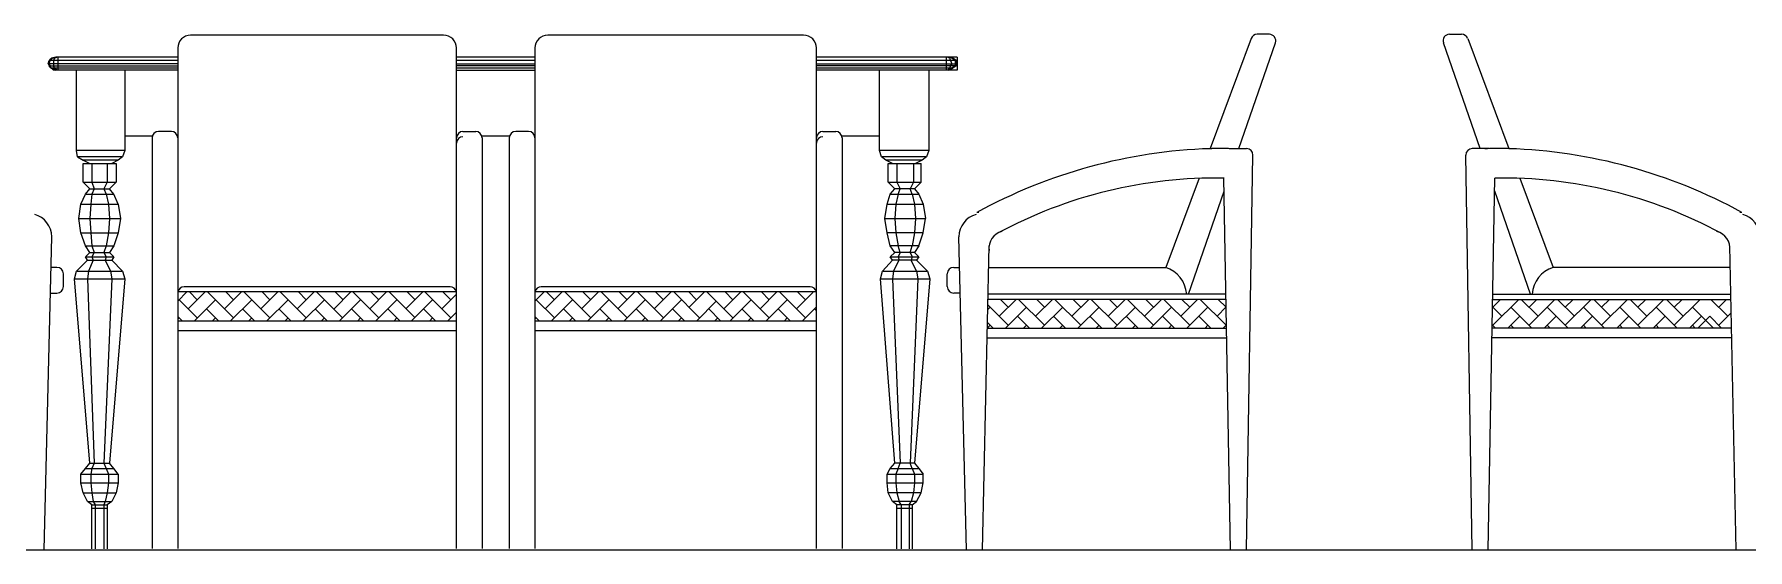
# Model space of a CAD drawing. Header units: millimetres. Extents: x 32599 to 52494, y 61995 to 71568.
# Drawn here: x 42354 to 45023, y 64069 to 64873 of the extents above; entities that cross this region are included whole.
import ezdxf

# ---------------------------------------------------------------- set-up
doc = ezdxf.new("R2010")
doc.units = ezdxf.units.MM
doc.layers.add('dwgmodels.com', color=4, linetype='Continuous')

msp = doc.modelspace()

# ---------------------------------------------------------------- linework, layer by layer
at = {"color": 18, "true_color": 0x000000}
for p, q in [((42577.2, 64852.9), (42577.2, 64071.1)), ((42991.5, 64871.1), (42597.2, 64871.1)), ((43011.5, 64071.1), (43011.5, 64852.9)), ((43133.7, 64852.9), (43133.7, 64071.1)), ((43552.4, 64871.1), (43153.7, 64871.1)), ((43572.4, 64071.1), (43572.4, 64852.9)), ((44249.7, 64866), (44185.7, 64694.3)), ((44230.4, 64694.3), (44287.5, 64859.3)), ((44278.1, 64872.5), (44259.1, 64872.5)), ((44606.4, 64694.3), (44549.3, 64859.3)), ((44558.7, 64872.5), (44577.7, 64872.5)), ((44587.1, 64866), (44651.1, 64694.3)), ((42375, 64826.7), (42376.7, 64831.8)), ((42577.2, 64826.7), (42375, 64826.7)), ((42375, 64826.7), (42376.7, 64823.2)), ((42376.7, 64831.8), (42380.2, 64835.2)), ((42378.5, 64833.5), (42376.7, 64831.8)), ((42376.7, 64826.7), (42378.5, 64831.8)), ((42577.2, 64831.8), (42376.7, 64831.8)), ((42376.7, 64826.7), (42378.5, 64823.2)), ((42378.5, 64833.5), (42380.2, 64835.2)), ((42381.9, 64835.2), (42378.5, 64831.8)), ((42387, 64836.9), (42380.2, 64835.2)), ((42387, 64836.9), (42381.9, 64835.2)), ((42383.6, 64835.2), (42387, 64836.9)), ((42385.3, 64835.2), (42383.6, 64831.8)), ((42383.6, 64831.8), (42383.6, 64823.2)), ((42385.3, 64835.2), (42388.7, 64836.9)), ((42577.2, 64836.9), (42387, 64836.9)), ((42390.4, 64836.9), (42390.4, 64816.4)), ((43133.7, 64836.9), (43011.5, 64836.9)), ((43133.7, 64831.8), (43011.5, 64831.8)), ((43011.5, 64826.7), (43133.7, 64826.7)), ((43791.8, 64836.9), (43572.4, 64836.9)), ((43790.1, 64831.8), (43572.4, 64831.8)), ((43572.4, 64826.7), (43791.8, 64826.7)), ((43774.7, 64836.9), (43774.7, 64816.4)), ((43779.8, 64835.2), (43776.4, 64836.9)), ((43783.2, 64835.2), (43778.1, 64836.9)), ((43785, 64835.2), (43778.1, 64836.9)), ((43779.8, 64835.2), (43781.5, 64831.8)), ((43781.5, 64831.8), (43783.2, 64826.7)), ((43783.2, 64826.7), (43781.5, 64823.2)), ((43788.4, 64831.8), (43783.2, 64835.2)), ((43790.1, 64831.8), (43785, 64835.2)), ((43788.4, 64831.8), (43788.4, 64823.2)), ((43791.8, 64826.7), (43790.1, 64831.8)), ((43790.1, 64823.2), (43791.8, 64826.7)), ((43791.8, 64836.9), (43791.8, 64816.4)), ((42376.7, 64823.2), (42380.2, 64819.8)), ((42378.5, 64821.5), (42376.7, 64823.2)), ((42376.7, 64823.2), (42577.2, 64823.2)), ((42378.5, 64821.5), (42380.2, 64819.8)), ((42380.2, 64819.8), (42387, 64816.4)), ((42577.2, 64819.8), (42380.2, 64819.8)), ((42383.6, 64816.4), (42380.2, 64819.8)), ((42387, 64816.4), (42381.9, 64819.8)), ((42385.3, 64819.8), (42383.6, 64823.2)), ((42577.2, 64816.4), (42383.6, 64816.4)), ((42388.7, 64816.4), (42385.3, 64819.8)), ((42419.5, 64691.6), (42419.5, 64816.4)), ((42494.7, 64816.4), (42494.7, 64691.6)), ((43133.7, 64823.2), (43011.5, 64823.2)), ((43133.7, 64819.8), (43011.5, 64819.8)), ((43011.5, 64816.4), (43133.7, 64816.4)), ((43790.1, 64823.2), (43572.4, 64823.2)), ((43785, 64819.8), (43572.4, 64819.8)), ((43791.8, 64816.4), (43572.4, 64816.4)), ((43670.4, 64691.6), (43670.4, 64816.4)), ((43747.3, 64816.4), (43747.3, 64691.6)), ((43776.4, 64816.4), (43779.8, 64819.8)), ((43783.2, 64819.8), (43778.1, 64816.4)), ((43778.1, 64816.4), (43785, 64819.8)), ((43781.5, 64823.2), (43779.8, 64819.8)), ((43788.4, 64823.2), (43783.2, 64819.8)), ((43790.1, 64823.2), (43785, 64819.8)), ((42567.2, 64721.1), (42547.2, 64721.1)), ((43021.5, 64721.1), (43041.5, 64721.1)), ((43123.7, 64721.1), (43103.7, 64721.1)), ((43582.4, 64721.1), (43602.4, 64721.1)), ((42537.6, 64713.8), (42494.7, 64713.8)), ((42537.2, 64711.1), (42537.2, 64071.1)), ((43094.1, 64713.8), (43051.1, 64713.8)), ((43051.5, 64711.1), (43051.5, 64071.1)), ((43093.7, 64711.1), (43093.7, 64071.1)), ((43670.4, 64713.8), (43612, 64713.8)), ((43612.4, 64711.1), (43612.4, 64071.1)), ((44185.7, 64694.3), (44188.4, 64694.3)), ((44215.5, 64694.3), (44242.6, 64694.3)), ((44621.3, 64694.3), (44594.2, 64694.3)), ((44651.1, 64694.3), (44648.4, 64694.3)), ((42421.2, 64681.3), (42419.5, 64691.6)), ((42494.7, 64691.6), (42419.5, 64691.6)), ((42421.2, 64681.3), (42429.7, 64676.2)), ((42491.3, 64681.3), (42421.2, 64681.3)), ((42429.7, 64676.2), (42440, 64671.1)), ((42484.5, 64676.2), (42429.7, 64676.2)), ((42429.7, 64642), (42429.7, 64671.1)), ((42429.7, 64671.1), (42481, 64671.1)), ((42443.4, 64671.1), (42443.4, 64642)), ((42467.4, 64671.1), (42467.4, 64642)), ((42484.5, 64676.2), (42474.2, 64671.1)), ((42481, 64671.1), (42481, 64642)), ((42491.3, 64681.3), (42484.5, 64676.2)), ((42494.7, 64691.6), (42491.3, 64681.3)), ((43673.8, 64681.3), (43670.4, 64691.6)), ((43747.3, 64691.6), (43670.4, 64691.6)), ((43680.7, 64676.2), (43673.8, 64681.3)), ((43743.9, 64681.3), (43673.8, 64681.3)), ((43690.9, 64671.1), (43680.7, 64676.2)), ((43737.1, 64676.2), (43680.7, 64676.2)), ((43684.1, 64642), (43684.1, 64671.1)), ((43684.1, 64671.1), (43735.4, 64671.1)), ((43697.8, 64671.1), (43697.8, 64642)), ((43723.4, 64671.1), (43723.4, 64642)), ((43737.1, 64676.2), (43726.8, 64671.1)), ((43735.4, 64642), (43735.4, 64671.1)), ((43743.9, 64681.3), (43737.1, 64676.2)), ((43747.3, 64691.6), (43743.9, 64681.3)), ((44242.6, 64069.3), (44252.6, 64684.3)), ((44594.2, 64069.3), (44584.2, 64684.3)), ((42429.7, 64642), (42481, 64642)), ((42440, 64631.7), (42429.7, 64642)), ((42443.4, 64642), (42446.8, 64631.7)), ((42467.4, 64642), (42462.2, 64631.7)), ((42481, 64642), (42470.8, 64631.7)), ((43694.3, 64631.7), (43684.1, 64642)), ((43684.1, 64642), (43735.4, 64642)), ((43697.8, 64642), (43702.9, 64631.7)), ((43723.4, 64642), (43718.3, 64631.7)), ((43735.4, 64642), (43725.1, 64631.7)), ((44168.5, 64648.3), (44116.6, 64509.3)), ((44217.6, 64069.3), (44207.4, 64648.4)), ((44619.2, 64069.3), (44629.4, 64648.4)), ((44668.3, 64648.3), (44720.2, 64509.3)), ((42426.3, 64607.8), (42433.2, 64623.2)), ((42433.2, 64623.2), (42440, 64631.7)), ((42433.2, 64623.2), (42477.6, 64623.2)), ((42440, 64631.7), (42470.8, 64631.7)), ((42443.4, 64623.2), (42441.7, 64607.8)), ((42446.8, 64631.7), (42443.4, 64623.2)), ((42462.2, 64631.7), (42465.7, 64623.2)), ((42465.7, 64623.2), (42469.1, 64607.8)), ((42477.6, 64623.2), (42470.8, 64631.7)), ((42484.5, 64607.8), (42477.6, 64623.2)), ((43682.4, 64607.8), (43687.5, 64623.2)), ((43687.5, 64623.2), (43694.3, 64631.7)), ((43687.5, 64623.2), (43731.9, 64623.2)), ((43725.1, 64631.7), (43694.3, 64631.7)), ((43699.5, 64623.2), (43696, 64607.8)), ((43699.5, 64623.2), (43702.9, 64631.7)), ((43721.7, 64623.2), (43718.3, 64631.7)), ((43721.7, 64623.2), (43725.1, 64607.8)), ((43725.1, 64631.7), (43731.9, 64623.2)), ((43731.9, 64623.2), (43738.8, 64607.8)), ((44152, 64467.7), (44207.6, 64628.2)), ((44684.8, 64467.7), (44629.2, 64628.2)), ((42422.9, 64585.6), (42426.3, 64607.8)), ((42422.9, 64585.6), (42487.9, 64585.6)), ((42426.3, 64563.3), (42422.9, 64585.6)), ((42426.3, 64607.8), (42484.5, 64607.8)), ((42441.7, 64607.8), (42440, 64585.6)), ((42440, 64585.6), (42441.7, 64563.3)), ((42469.1, 64607.8), (42470.8, 64585.6)), ((42470.8, 64585.6), (42469.1, 64563.3)), ((42484.5, 64607.8), (42487.9, 64585.6)), ((42487.9, 64585.6), (42484.5, 64563.3)), ((43678.9, 64585.6), (43682.4, 64607.8)), ((43678.9, 64585.6), (43742.2, 64585.6)), ((43682.4, 64563.3), (43678.9, 64585.6)), ((43682.4, 64607.8), (43738.8, 64607.8)), ((43696, 64607.8), (43694.3, 64585.6)), ((43694.3, 64585.6), (43696, 64563.3)), ((43725.1, 64607.8), (43726.8, 64585.6)), ((43726.8, 64585.6), (43725.1, 64563.3)), ((43738.8, 64607.8), (43742.2, 64585.6)), ((43738.8, 64563.3), (43742.2, 64585.6)), ((42433.2, 64542.8), (42426.3, 64563.3)), ((42426.3, 64563.3), (42484.5, 64563.3)), ((42441.7, 64563.3), (42443.4, 64542.8)), ((42469.1, 64563.3), (42465.7, 64542.8)), ((42484.5, 64563.3), (42477.6, 64542.8)), ((43687.5, 64542.8), (43682.4, 64563.3)), ((43738.8, 64563.3), (43682.4, 64563.3)), ((43696, 64563.3), (43699.5, 64542.8)), ((43725.1, 64563.3), (43721.7, 64542.8)), ((43731.9, 64542.8), (43738.8, 64563.3)), ((42368.9, 64069.3), (42381.1, 64557)), ((42433.2, 64542.8), (42477.6, 64542.8)), ((42440, 64532.6), (42433.2, 64542.8)), ((42433.2, 64525.7), (42440, 64532.6)), ((42440, 64532.6), (42470.8, 64532.6)), ((42443.4, 64542.8), (42446.8, 64532.6)), ((42446.8, 64532.6), (42443.4, 64525.7)), ((42465.7, 64542.8), (42462.2, 64532.6)), ((42462.2, 64532.6), (42465.7, 64525.7)), ((42477.6, 64542.8), (42470.8, 64532.6)), ((42470.8, 64532.6), (42477.6, 64525.7)), ((43694.3, 64532.6), (43687.5, 64542.8)), ((43731.9, 64542.8), (43687.5, 64542.8)), ((43687.5, 64525.7), (43694.3, 64532.6)), ((43725.1, 64532.6), (43694.3, 64532.6)), ((43702.9, 64532.6), (43699.5, 64542.8)), ((43702.9, 64532.6), (43699.5, 64525.7)), ((43718.3, 64532.6), (43721.7, 64542.8)), ((43718.3, 64532.6), (43721.7, 64525.7)), ((43731.9, 64542.8), (43725.1, 64532.6)), ((43725.1, 64532.6), (43731.9, 64525.7)), ((43806.3, 64069.3), (43794.2, 64557)), ((43831.3, 64069.3), (43841.3, 64543.1)), ((45005.5, 64069.3), (44995.5, 64543.1)), ((42389, 64509.3), (42379.9, 64509.3)), ((42419.5, 64503.5), (42436.6, 64520.6)), ((42436.6, 64520.6), (42433.2, 64525.7)), ((42433.2, 64525.7), (42477.6, 64525.7)), ((42436.6, 64520.6), (42474.2, 64520.6)), ((42445.1, 64520.6), (42438.3, 64503.5)), ((42443.4, 64525.7), (42445.1, 64520.6)), ((42465.7, 64525.7), (42463.9, 64520.6)), ((42463.9, 64520.6), (42472.5, 64503.5)), ((42477.6, 64525.7), (42474.2, 64520.6)), ((42491.3, 64503.5), (42474.2, 64520.6)), ((43675.5, 64503.5), (43690.9, 64520.6)), ((43690.9, 64520.6), (43687.5, 64525.7)), ((43687.5, 64525.7), (43731.9, 64525.7)), ((43728.5, 64520.6), (43690.9, 64520.6)), ((43692.6, 64503.5), (43701.2, 64520.6)), ((43699.5, 64525.7), (43701.2, 64520.6)), ((43721.7, 64525.7), (43720, 64520.6)), ((43728.5, 64503.5), (43720, 64520.6)), ((43731.9, 64525.7), (43728.5, 64520.6)), ((43728.5, 64520.6), (43745.6, 64503.5)), ((43786.3, 64509.3), (43795.4, 64509.3)), ((43840.6, 64509.3), (44116.6, 64509.3)), ((44996.2, 64509.3), (44720.2, 64509.3)), ((42398.9, 64479.3), (42398.9, 64499.3)), ((42416.1, 64491.5), (42419.5, 64503.5)), ((42416.1, 64491.5), (42494.7, 64491.5)), ((42440, 64204.3), (42416.1, 64491.5)), ((42419.5, 64503.5), (42491.3, 64503.5)), ((42438.3, 64503.5), (42436.6, 64491.5)), ((42436.6, 64491.5), (42446.8, 64204.3)), ((42474.2, 64491.5), (42462.2, 64204.3)), ((42494.7, 64491.5), (42470.8, 64204.3)), ((42472.5, 64503.5), (42474.2, 64491.5)), ((42491.3, 64503.5), (42494.7, 64491.5)), ((43001.5, 64479.2), (42587.2, 64479.2)), ((43562.4, 64479.2), (43143.7, 64479.2)), ((43672.1, 64491.5), (43675.5, 64503.5)), ((43672.1, 64491.5), (43749, 64491.5)), ((43694.3, 64204.3), (43672.1, 64491.5)), ((43675.5, 64503.5), (43745.6, 64503.5)), ((43692.6, 64503.5), (43690.9, 64491.5)), ((43690.9, 64491.5), (43702.9, 64204.3)), ((43730.2, 64491.5), (43718.3, 64204.3)), ((43749, 64491.5), (43725.1, 64204.3)), ((43728.5, 64503.5), (43730.2, 64491.5)), ((43745.6, 64503.5), (43749, 64491.5)), ((43776.3, 64479.3), (43776.3, 64499.3)), ((42378.9, 64469.3), (42388.9, 64469.3)), ((43011.5, 64471.1), (42577.2, 64471.1)), ((42577.2, 64456.8), (42591.5, 64471.1)), ((42607.6, 64430.6), (42579.3, 64458.9)), ((42593.4, 64444.7), (42619.8, 64471.1)), ((42607.6, 64458.9), (42595.4, 64471.1)), ((42603, 64426.1), (42635.9, 64458.9)), ((42664.1, 64430.6), (42623.7, 64471.1)), ((42650, 64444.7), (42676.3, 64471.1)), ((42664.1, 64458.9), (42651.9, 64471.1)), ((42659.6, 64426.1), (42692.4, 64458.9)), ((42720.7, 64430.6), (42680.2, 64471.1)), ((42706.6, 64444.7), (42732.9, 64471.1)), ((42720.7, 64458.9), (42708.5, 64471.1)), ((42716.2, 64426.1), (42749, 64458.9)), ((42777.3, 64430.6), (42736.8, 64471.1)), ((42763.1, 64444.7), (42789.5, 64471.1)), ((42777.3, 64458.9), (42765.1, 64471.1)), ((42772.8, 64426.1), (42805.6, 64458.9)), ((42833.8, 64430.6), (42793.4, 64471.1)), ((42820.7, 64444.7), (42847, 64471.1)), ((42834.8, 64458.9), (42822.6, 64471.1)), ((42829.3, 64426.1), (42862.1, 64458.9)), ((42890.4, 64430.6), (42849.9, 64471.1)), ((42876.3, 64444.7), (42902.6, 64471.1)), ((42890.4, 64458.9), (42878.2, 64471.1)), ((42885.9, 64426.1), (42918.7, 64458.9)), ((42947, 64430.6), (42906.5, 64471.1)), ((42932.8, 64444.7), (42959.2, 64471.1)), ((42947, 64458.9), (42934.8, 64471.1)), ((42941.5, 64426.1), (42974.3, 64458.9)), ((43002.6, 64430.6), (42962.1, 64471.1)), ((42988.4, 64444.7), (43011.5, 64467.8)), ((43002.6, 64458.9), (42990.4, 64471.1)), ((43572.4, 64471.1), (43133.7, 64471.1)), ((43133.7, 64456.8), (43148, 64471.1)), ((43164.1, 64430.6), (43135.8, 64458.9)), ((43149.9, 64444.7), (43176.2, 64471.1)), ((43164.1, 64458.9), (43151.9, 64471.1)), ((43159.5, 64426.1), (43192.3, 64458.9)), ((43220.6, 64430.6), (43180.1, 64471.1)), ((43206.5, 64444.7), (43232.8, 64471.1)), ((43220.6, 64458.9), (43208.4, 64471.1)), ((43216.1, 64426.1), (43248.9, 64458.9)), ((43277.2, 64430.6), (43236.7, 64471.1)), ((43263, 64444.7), (43289.4, 64471.1)), ((43277.2, 64458.9), (43265, 64471.1)), ((43272.7, 64426.1), (43305.5, 64458.9)), ((43333.8, 64430.6), (43293.3, 64471.1)), ((43319.6, 64444.7), (43346, 64471.1)), ((43333.8, 64458.9), (43321.6, 64471.1)), ((43329.2, 64426.1), (43362, 64458.9)), ((43390.3, 64430.6), (43349.9, 64471.1)), ((43385.6, 64458.9), (43373.4, 64471.1)), ((43373.8, 64447.1), (43397.8, 64471.1)), ((43385.8, 64426.1), (43416.3, 64456.5)), ((43442.2, 64430.6), (43401.7, 64471.1)), ((43428, 64444.7), (43454.4, 64471.1)), ((43442.2, 64458.9), (43430, 64471.1)), ((43437.7, 64426.1), (43470.5, 64458.9)), ((43498.7, 64430.6), (43458.3, 64471.1)), ((43484.6, 64444.7), (43510.9, 64471.1)), ((43498.7, 64458.9), (43486.6, 64471.1)), ((43494.2, 64426.1), (43527, 64458.9)), ((43555.3, 64430.6), (43514.8, 64471.1)), ((43541.2, 64444.7), (43566.6, 64470.1)), ((43555.3, 64458.9), (43543.1, 64471.1)), ((43566.6, 64470.1), (43567.5, 64471.1)), ((43572.4, 64470.1), (43571.4, 64471.1)), ((43796.3, 64469.3), (43786.3, 64469.3)), ((44210.7, 64459.5), (43839.6, 64459.5)), ((44210.6, 64467.7), (43839.7, 64467.7)), ((43857.1, 64433.2), (43883.5, 64459.5)), ((43871.3, 64447.3), (43859.1, 64459.5)), ((43927.9, 64419.1), (43887.4, 64459.5)), ((43913.7, 64433.2), (43940.1, 64459.5)), ((43927.9, 64447.3), (43915.7, 64459.5)), ((43984.4, 64419.1), (43944, 64459.5)), ((43970.3, 64433.2), (43996.6, 64459.5)), ((43984.4, 64447.3), (43972.2, 64459.5)), ((44041, 64419.1), (44000.5, 64459.5)), ((44026.9, 64433.2), (44053.2, 64459.5)), ((44041, 64447.3), (44028.8, 64459.5)), ((44097.6, 64419.1), (44057.1, 64459.5)), ((44083.4, 64433.2), (44109.8, 64459.5)), ((44097.6, 64447.3), (44085.4, 64459.5)), ((44154.1, 64419.1), (44113.7, 64459.5)), ((44140, 64433.2), (44166.3, 64459.5)), ((44154.1, 64447.3), (44141.9, 64459.5)), ((44210.7, 64419.1), (44170.2, 64459.5)), ((44210.7, 64447.3), (44198.5, 64459.5)), ((44626.1, 64459.5), (44997.2, 64459.5)), ((44626.1, 64447.3), (44638.3, 64459.5)), ((44626.1, 64419.1), (44666.6, 64459.5)), ((44626.2, 64467.7), (44997.1, 64467.7)), ((44696.8, 64433.2), (44670.5, 64459.5)), ((44682.7, 64447.3), (44694.9, 64459.5)), ((44682.7, 64419.1), (44723.1, 64459.5)), ((44753.4, 64433.2), (44727, 64459.5)), ((44739.2, 64447.3), (44751.4, 64459.5)), ((44739.2, 64419.1), (44779.7, 64459.5)), ((44809.9, 64433.2), (44783.6, 64459.5)), ((44795.8, 64419.1), (44836.3, 64459.5)), ((44795.8, 64447.3), (44808, 64459.5)), ((44866.5, 64433.2), (44840.2, 64459.5)), ((44852.4, 64447.3), (44864.6, 64459.5)), ((44852.4, 64419.1), (44892.8, 64459.5)), ((44923.1, 64433.2), (44896.7, 64459.5)), ((44908.9, 64447.3), (44921.1, 64459.5)), ((44908.9, 64419.1), (44949.4, 64459.5)), ((44992.4, 64433.2), (44966.1, 64459.5)), ((44978.3, 64447.3), (44990.5, 64459.5)), ((42583.8, 64426.1), (42577.2, 64432.7)), ((42577.2, 64428.5), (42579.3, 64430.6)), ((42577.2, 64426.1), (43011.5, 64426.1)), ((42640.4, 64426.1), (42621.7, 64444.7)), ((42631.3, 64426.1), (42635.9, 64430.6)), ((42696.9, 64426.1), (42678.3, 64444.7)), ((42687.9, 64426.1), (42692.4, 64430.6)), ((42753.5, 64426.1), (42734.8, 64444.7)), ((42744.5, 64426.1), (42749, 64430.6)), ((42810.1, 64426.1), (42791.4, 64444.7)), ((42801, 64426.1), (42805.6, 64430.6)), ((42866.7, 64426.1), (42848, 64444.7)), ((42857.6, 64426.1), (42862.1, 64430.6)), ((42923.2, 64426.1), (42904.6, 64444.7)), ((42914.2, 64426.1), (42918.7, 64430.6)), ((42978.8, 64426.1), (42960.1, 64444.7)), ((42969.8, 64426.1), (42974.3, 64430.6)), ((42998, 64426.1), (43011.5, 64439.5)), ((43140.3, 64426.1), (43133.7, 64432.7)), ((43133.7, 64428.5), (43135.8, 64430.6)), ((43133.7, 64426.1), (43572.4, 64426.1)), ((43196.9, 64426.1), (43178.2, 64444.7)), ((43187.8, 64426.1), (43192.3, 64430.6)), ((43253.4, 64426.1), (43234.8, 64444.7)), ((43244.4, 64426.1), (43248.9, 64430.6)), ((43310, 64426.1), (43291.3, 64444.7)), ((43301, 64426.1), (43305.5, 64430.6)), ((43366.6, 64426.1), (43347.9, 64444.7)), ((43357.5, 64426.1), (43362, 64430.6)), ((43423.1, 64426.1), (43404.5, 64444.7)), ((43414.1, 64426.1), (43418.6, 64430.6)), ((43475, 64426.1), (43456.3, 64444.7)), ((43465.9, 64426.1), (43470.5, 64430.6)), ((43531.6, 64426.1), (43512.9, 64444.7)), ((43522.5, 64426.1), (43527, 64430.6)), ((43550.8, 64426.1), (43572.4, 64447.6)), ((43572.4, 64441.8), (43569.5, 64444.7)), ((43839.2, 64443.6), (43843, 64447.3)), ((43871.3, 64419.1), (43839.4, 64451)), ((43866.8, 64414.5), (43899.6, 64447.3)), ((43904.1, 64414.5), (43885.4, 64433.2)), ((43923.3, 64414.5), (43956.1, 64447.3)), ((43960.7, 64414.5), (43942, 64433.2)), ((43979.9, 64414.5), (44012.7, 64447.3)), ((44017.2, 64414.5), (43998.6, 64433.2)), ((44036.5, 64414.5), (44069.3, 64447.3)), ((44073.8, 64414.5), (44055.1, 64433.2)), ((44093, 64414.5), (44125.8, 64447.3)), ((44130.4, 64414.5), (44111.7, 64433.2)), ((44149.6, 64414.5), (44182.4, 64447.3)), ((44186.9, 64414.5), (44168.3, 64433.2)), ((44196.6, 64433.2), (44210.9, 64447.6)), ((44640.2, 64433.2), (44625.9, 64447.6)), ((44649.9, 64414.5), (44668.5, 64433.2)), ((44687.2, 64414.5), (44654.4, 64447.3)), ((44706.4, 64414.5), (44725.1, 64433.2)), ((44743.8, 64414.5), (44710.9, 64447.3)), ((44763, 64414.5), (44781.7, 64433.2)), ((44800.3, 64414.5), (44767.5, 64447.3)), ((44819.6, 64414.5), (44838.2, 64433.2)), ((44856.9, 64414.5), (44824.1, 64447.3)), ((44876.1, 64414.5), (44894.8, 64433.2)), ((44913.5, 64414.5), (44880.7, 64447.3)), ((44932.7, 64414.5), (44951.4, 64433.2)), ((44970, 64414.5), (44937.2, 64447.3)), ((44945.5, 64414.5), (44964.2, 64433.2)), ((44982.8, 64414.5), (44964.2, 64433.2)), ((44978.3, 64419.1), (44997.7, 64438.4)), ((42577.2, 64411.1), (43011.5, 64411.1)), ((43133.7, 64411.1), (43572.4, 64411.1)), ((43838.3, 64399.5), (44211.8, 64399.5)), ((43838.5, 64414.5), (43843, 64419.1)), ((43838.6, 64414.5), (44211.5, 64414.5)), ((43847.5, 64414.5), (43838.8, 64423.3)), ((43895.1, 64414.5), (43899.6, 64419.1)), ((43951.6, 64414.5), (43956.1, 64419.1)), ((44008.2, 64414.5), (44012.7, 64419.1)), ((44064.8, 64414.5), (44069.3, 64419.1)), ((44121.3, 64414.5), (44125.8, 64419.1)), ((44177.9, 64414.5), (44182.4, 64419.1)), ((44206.2, 64414.5), (44211.4, 64419.8)), ((44998.5, 64399.5), (44625, 64399.5)), ((44998.2, 64414.5), (44625.3, 64414.5)), ((44630.6, 64414.5), (44625.4, 64419.8)), ((44658.9, 64414.5), (44654.4, 64419.1)), ((44715.5, 64414.5), (44710.9, 64419.1)), ((44772, 64414.5), (44767.5, 64419.1)), ((44828.6, 64414.5), (44824.1, 64419.1)), ((44885.2, 64414.5), (44880.7, 64419.1)), ((44941.7, 64414.5), (44937.2, 64419.1)), ((42426.3, 64187.2), (42433.2, 64195.7)), ((42426.3, 64173.5), (42426.3, 64187.2)), ((42426.3, 64187.2), (42484.5, 64187.2)), ((42433.2, 64195.7), (42440, 64204.3)), ((42433.2, 64195.7), (42477.6, 64195.7)), ((42440, 64204.3), (42470.8, 64204.3)), ((42443.4, 64195.7), (42441.7, 64187.2)), ((42441.7, 64187.2), (42441.7, 64173.5)), ((42446.8, 64204.3), (42443.4, 64195.7)), ((42462.2, 64204.3), (42465.7, 64195.7)), ((42465.7, 64195.7), (42469.1, 64187.2)), ((42469.1, 64187.2), (42469.1, 64173.5)), ((42477.6, 64195.7), (42470.8, 64204.3)), ((42484.5, 64187.2), (42477.6, 64195.7)), ((42484.5, 64187.2), (42484.5, 64173.5)), ((43682.4, 64187.2), (43687.5, 64195.7)), ((43682.4, 64173.5), (43682.4, 64187.2)), ((43682.4, 64187.2), (43738.8, 64187.2)), ((43687.5, 64195.7), (43694.3, 64204.3)), ((43687.5, 64195.7), (43731.9, 64195.7)), ((43725.1, 64204.3), (43694.3, 64204.3)), ((43699.5, 64195.7), (43696, 64187.2)), ((43696, 64187.2), (43696, 64173.5)), ((43699.5, 64195.7), (43702.9, 64204.3)), ((43721.7, 64195.7), (43718.3, 64204.3)), ((43721.7, 64195.7), (43725.1, 64187.2)), ((43725.1, 64204.3), (43731.9, 64195.7)), ((43725.1, 64187.2), (43725.1, 64173.5)), ((43731.9, 64195.7), (43738.8, 64187.2)), ((43738.8, 64173.5), (43738.8, 64187.2)), ((42429.7, 64158.1), (42426.3, 64173.5)), ((42426.3, 64173.5), (42484.5, 64173.5)), ((42436.6, 64144.4), (42429.7, 64158.1)), ((42429.7, 64158.1), (42481, 64158.1)), ((42441.7, 64173.5), (42443.4, 64158.1)), ((42443.4, 64158.1), (42445.1, 64144.4)), ((42467.4, 64158.1), (42463.9, 64144.4)), ((42469.1, 64173.5), (42467.4, 64158.1)), ((42481, 64158.1), (42474.2, 64144.4)), ((42484.5, 64173.5), (42481, 64158.1)), ((43684.1, 64158.1), (43682.4, 64173.5)), ((43682.4, 64173.5), (43738.8, 64173.5)), ((43690.9, 64144.4), (43684.1, 64158.1)), ((43735.4, 64158.1), (43684.1, 64158.1)), ((43696, 64173.5), (43697.8, 64158.1)), ((43697.8, 64158.1), (43701.2, 64144.4)), ((43723.4, 64158.1), (43720, 64144.4)), ((43725.1, 64173.5), (43723.4, 64158.1)), ((43728.5, 64144.4), (43735.4, 64158.1)), ((43735.4, 64158.1), (43738.8, 64173.5)), ((42443.4, 64139.3), (42436.6, 64144.4)), ((42436.6, 64144.4), (42474.2, 64144.4)), ((42443.4, 64139.3), (42467.4, 64139.3)), ((42443.4, 64070.9), (42443.4, 64139.3)), ((42443.4, 64134.2), (42467.4, 64134.2)), ((42445.1, 64144.4), (42448.6, 64139.3)), ((42448.6, 64139.3), (42448.6, 64070.9)), ((42463.9, 64144.4), (42462.2, 64139.3)), ((42462.2, 64139.3), (42462.2, 64070.9)), ((42474.2, 64144.4), (42467.4, 64139.3)), ((42467.4, 64139.3), (42467.4, 64070.9)), ((43728.5, 64144.4), (43690.9, 64144.4)), ((43697.8, 64139.3), (43690.9, 64144.4)), ((43721.7, 64139.3), (43697.8, 64139.3)), ((43697.8, 64070.9), (43697.8, 64139.3)), ((43697.8, 64134.2), (43721.7, 64134.2)), ((43704.6, 64139.3), (43701.2, 64144.4)), ((43704.6, 64139.3), (43704.6, 64070.9)), ((43716.6, 64139.3), (43720, 64144.4)), ((43716.6, 64139.3), (43716.6, 64070.9)), ((43721.7, 64139.3), (43728.5, 64144.4)), ((43721.7, 64139.3), (43721.7, 64070.9))]:
    msp.add_line(p, q, dxfattribs=at)
for centre, radius, start, end in [((42597.2, 64851.1), 20, 90, 180), ((42991.5, 64851.1), 20, 0, 90), ((43153.7, 64851.1), 20, 90, 180), ((43552.4, 64851.1), 20, 0, 90), ((44259.1, 64862.5), 10, 90, 159.543), ((44278.1, 64862.5), 10, 340.9062, 90), ((44558.7, 64862.5), 10, 90, 199.0938), ((44577.7, 64862.5), 10, 20.457, 90), ((42547.2, 64711.1), 10, 90, 180), ((42567.2, 64711.1), 10, 0, 90), ((43021.5, 64711.1), 10, 90, 180), ((43041.5, 64711.1), 10, 0, 90), ((43103.7, 64711.1), 10, 90, 180), ((43123.7, 64711.1), 10, 0, 90), ((43582.4, 64711.1), 10, 90, 180), ((43602.4, 64711.1), 10, 0, 90), ((43021.5, 64702.9), 10, 90, 180), ((43582.4, 64702.9), 10, 90, 180), ((44212, 63884.4), 810.3, 91.8676, 118.7457), ((44201.9, 63694.8), 999.6, 88.7797, 90.7752), ((44242.6, 64684.3), 10, 0, 90), ((44594.2, 64684.3), 10, 90, 180), ((44634.9, 63694.8), 999.6, 89.2248, 91.2203), ((44624.8, 63884.4), 810.3, 61.2543, 88.1324), ((44194, 63937.3), 711.2, 88.918, 118.4918), ((44642.8, 63937.3), 711.2, 61.5082, 91.082), ((42343.8, 64556.1), 37.3, 1.3749, 73.7615), ((43831.5, 64556.1), 37.3, 106.2385, 178.6251), ((43822.6, 64564.6), 30.2, 84.4727, 90.6658), ((45014.2, 64564.6), 30.2, 89.3342, 95.5273), ((45005.3, 64556.1), 37.3, 1.3749, 73.7615), ((43868, 64539), 26.9, 104.0799, 187.3471), ((44968.8, 64539), 26.9, 352.6529, 75.9201), ((42388.9, 64499.3), 10, 0, 90), ((43786.3, 64499.3), 10, 90, 180), ((44101.5, 64463.9), 47.9, 4.539, 71.4849), ((44735.3, 64463.9), 47.9, 108.5151, 175.461), ((42388.9, 64479.3), 10, 270, 0), ((42587.2, 64469.2), 10, 90, 169.6078), ((43001.5, 64469.2), 10, 10.3922, 90), ((43143.8, 64468.8), 10.4, 90.9156, 167.7615), ((43562.2, 64468.8), 10.4, 12.2385, 89.0844), ((43786.3, 64479.3), 10, 180, 270)]:
    msp.add_arc(centre, radius, start, end, dxfattribs=at)
at = {"layer": 'dwgmodels.com', "color": 7}
msp.add_line((32663.3, 64069.3), (52494, 64069.3), dxfattribs=at)

doc.saveas('drawing.dxf')
